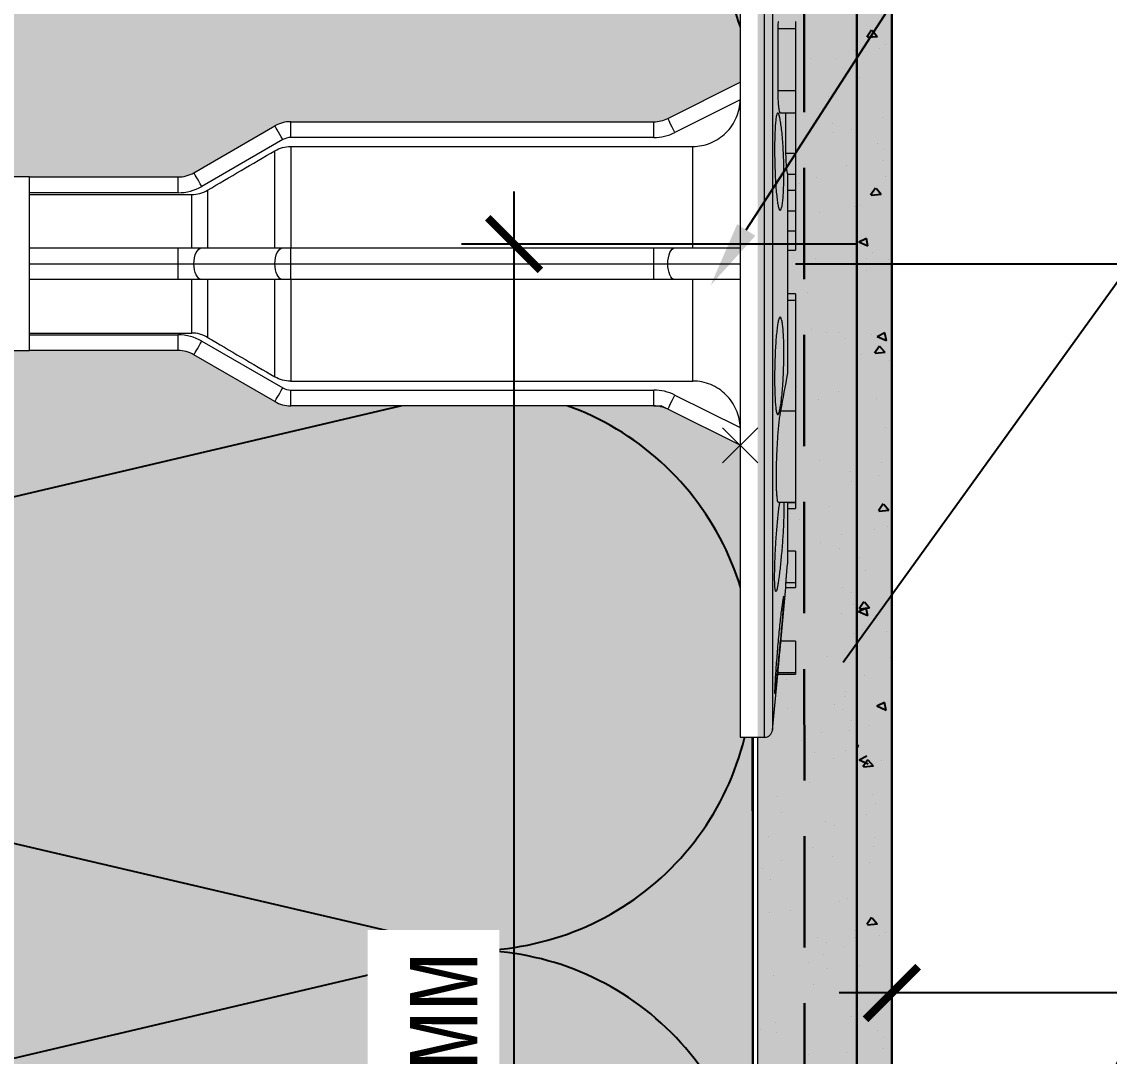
# Model space of a CAD drawing. Header units: millimetres. Extents: x -354900 to 8840672, y 0 to 292181.
# Drawn here: x 671.9 to 733.9, y 139882.7 to 139941.7 of the extents above; entities that cross this region are included whole.
import ezdxf
from ezdxf import colors
from ezdxf.entities.mleader import LeaderData, LeaderLine
from ezdxf.math import Vec2, Vec3

# ---------------------------------------------------------------- set-up
doc = ezdxf.new("R2010")
doc.units = ezdxf.units.MM
doc.header["$MEASUREMENT"] = 0
doc.set_wipeout_variables(frame=1)
doc.header["$PDMODE"] = 3
doc.header["$PDSIZE"] = -0.0001
doc.linetypes.add('DASHED2', pattern=[9.525, 6.35, -3.175])
doc.layers.get('0').update_dxf_attribs({"color": 250, "lineweight": 9})
for name, color, linetype, lineweight in [('SG_Аннотации', 7, 'Continuous', 5), ('SG_Армирующие_сетки', 7, 'Continuous', 30), ('SG_Размеры', 7, 'Continuous', 5), ('SG_Утеплитель', 7, 'Continuous', 30), ('SG_Штукатурка', 7, 'Continuous', 30), ('SG_Штукатурка декоративная', 7, 'Continuous', 30), ('АР_Размеры', 175, 'Continuous', 9)]:
    doc.layers.add(name, color=color, linetype=linetype, lineweight=lineweight)
doc.layers.add('тарельчат', color=212, linetype='Continuous')
doc.styles.add('SG_Arial_2.5_Размеры-выноски', font='arial.ttf', dxfattribs={"width": 0.7})
doc.styles.get("Standard").update_dxf_attribs({"font": 'isocpeur.ttf'})
doc.linetypes.add('ZIGZAG', pattern='A,0.00254,-5.08,[131,ltypeshp.shx,S=5.08,R=0,X=-5.08,Y=0],-10.16,[131,ltypeshp.shx,S=5.08,R=180,X=5.08,Y=0],-5.08', length=20.32254)
doc.dimstyles.new('SG_Arial_2.5', dxfattribs={"dimtxt": 5, "dimasz": 3, "dimexe": 3, "dimexo": 0, "dimgap": 2, "dimtad": 1, "dimdec": 0, "dimzin": 0, "dimdsep": 46, "dimtxsty": 'SG_Arial_2.5_Размеры-выноски', "dimblk": 'ARCHTICK', "dimcen": -3, "dimdle": 3, "dimadec": 0, "dimazin": 0, "dimtfac": 1, "dimtdec": 0, "dimtofl": 0, "dimtmove": 1, "dimatfit": 3, "dimldrblk": 'OBLIQUE', "dimfxl": 1, "dimtfill": 1, "dimtolj": 1, "dimtzin": 0, "dimarcsym": 0})

# ---------------------------------------------------------------- blocks, each defined once
blk = doc.blocks.new('*U765')
at = {"linetype": 'ByBlock'}
h = blk.add_hatch(color=41, dxfattribs=at)
h.dxf.hatch_style = 1
h.paths.add_polyline_path([(0, 0), (506.516, 0), (506.516, 100), (0, 100)])
at = {"color": 0, "linetype": 'ByBlock', "lineweight": -2}
blk.add_lwpolyline([(0, 0), (506.516, 0), (506.516, 100), (0, 100)], close=True, dxfattribs=at)
at = {"color": 0, "linetype": 'ByBlock', "lineweight": -3}
for points in [[(64, 0, -0.414993), (48, 15.957), (63.957, 84.043, 1), (32.043, 84.043), (48, 15.957, -0.414993), (32, 0)], [(96, 0, -0.414993), (80, 15.957), (95.957, 84.043, 1), (64.043, 84.043), (80, 15.957, -0.414993), (64, 0)], [(128, 0, -0.414993), (112, 15.957), (127.957, 84.043, 1), (96.043, 84.043), (112, 15.957, -0.414993), (96, 0)]]:
    blk.add_lwpolyline(points, format="xyb", dxfattribs=at)
blk = doc.blocks.new('_ArchTick')
at = {"color": 0, "linetype": 'ByBlock', "const_width": 0.15}
blk.add_lwpolyline([(-0.5, -0.5), (0.5, 0.5)], dxfattribs=at)
blk = doc.blocks.new('*D772')
at = {"layer": 'SG_Размеры', "color": 0, "lineweight": -2, "transparency": 16777216}
for p, q in [((883.903, 139829.305), (883.903, 139930.914)), ((712.837, 139927.914), (886.903, 139927.914)), ((726.732, 139832.305), (886.903, 139832.305))]:
    blk.add_line(p, q, dxfattribs=at)
at = {"layer": 'SG_Размеры', "color": 0, "lineweight": -2, "transparency": 16777216, "xscale": 3, "yscale": 3, "zscale": 3}
for p, rotation in [((883.903, 139927.914), 90), ((883.903, 139832.305), 270)]:
    blk.add_blockref('_ArchTick', p, dxfattribs=dict(at, rotation=rotation))
at = {"layer": 'SG_Размеры', "color": 0, "transparency": 16777216, "insert": (879.35, 139880.11), "char_height": 5, "attachment_point": 5, "rotation": 90, "style": 'SG_Arial_2.5_Размеры-выноски', "bg_fill": 3, "box_fill_scale": 1.25, "bg_fill_color": 256, "bg_fill_true_color": 13158600, "bg_fill_transparency": 0}
blk.add_mtext('\\A1;100 мм', dxfattribs=at)
blk = doc.blocks.new('_Oblique')
at = {"color": 0, "linetype": 'ByBlock', "lineweight": -2}
blk.add_line((-0.5, -0.5), (0.5, 0.5), dxfattribs=at)
blk = doc.blocks.new('*D776')
at = {"layer": 'SG_Размеры', "color": 0, "lineweight": -2, "transparency": 16777216}
for p, q in [((721.487, 139883.804), (721.487, 139889.334)), ((831.951, 139819.83), (831.951, 139889.334)), ((834.951, 139886.334), (718.487, 139886.334))]:
    blk.add_line(p, q, dxfattribs=at)
at = {"layer": 'SG_Размеры', "color": 0, "lineweight": -2, "transparency": 16777216, "xscale": 3, "yscale": 3, "zscale": 3, "rotation": 180}
blk.add_blockref('_ArchTick', (721.487, 139886.334), dxfattribs=at)
at = {"layer": 'SG_Размеры', "color": 0, "lineweight": -2, "transparency": 16777216, "xscale": 3, "yscale": 3, "zscale": 3}
blk.add_blockref('_ArchTick', (831.951, 139886.334), dxfattribs=at)
at = {"layer": 'SG_Размеры', "color": 0, "transparency": 16777216, "insert": (776.719, 139890.887), "char_height": 5, "attachment_point": 5, "style": 'SG_Arial_2.5_Размеры-выноски', "bg_fill": 3, "box_fill_scale": 1.25, "bg_fill_color": 256, "bg_fill_true_color": 13158600, "bg_fill_transparency": 0}
blk.add_mtext('\\A1;110', dxfattribs=at)
blk = doc.blocks.new('*U709')
blk.add_wipeout([(1.05, 9), (1.05, 3.45), (2.423, 2.763), (2.554, 2.716), (2.692, 2.7), (9.589, 2.7), (9.745, 2.68), (9.889, 2.62), (11.429, 1.73), (11.574, 1.67), (11.729, 1.65), (14.85, 1.65), (14.85, 1.35), (15.15, 1.35), (15.15, 1.65), (15.45, 1.65), (15.45, 1.35), (15.75, 1.35), (15.75, 1.65), (16.05, 1.65), (16.05, 1.35), (32.577, 1.35), (32.593, 1.351), (33.258, 1.469), (33.274, 1.47), (53.947, 1.47), (53.983, 1.463), (55.111, 0.983), (55.151, 0.95), (55.166, 0.9), (55.166, 0.18), (54.866, 0.18), (54.866, -0.18), (55.166, -0.18), (55.166, -0.9), (55.151, -0.95), (55.111, -0.983), (53.983, -1.463), (53.947, -1.47), (33.274, -1.47), (33.258, -1.469), (32.593, -1.351), (32.577, -1.35), (16.05, -1.35), (16.05, -1.65), (15.75, -1.65), (15.75, -1.35), (15.45, -1.35), (15.45, -1.65), (15.15, -1.65), (15.15, -1.35), (14.85, -1.35), (14.85, -1.65), (11.729, -1.65), (11.574, -1.67), (11.429, -1.73), (9.889, -2.62), (9.745, -2.68), (9.589, -2.7), (2.692, -2.7), (2.554, -2.716), (2.423, -2.763), (1.05, -3.45), (1.05, -9), (0.586, -9), (0.485, -8.961), (0.437, -8.864), (0.367, -8.13), (0, -8.13), (0, 7.8), (0.336, 7.8), (0.437, 8.864), (0.485, 8.961), (0.586, 9)]).dxf.layer = 'тарельчат'
at = {"layer": 'тарельчат', "linetype": 'Continuous', "lineweight": 9}
for p, q in [((1.05, 9), (0.586, 9)), ((0.586, 9), (0.586, -9)), ((1.05, 0), (1.05, 9)), ((0.437, 8.864), (0.336, 7.8)), ((0.437, 0), (0.437, 8.864)), ((0.336, 7.8), (0, 7.8)), ((0, 7.77), (0, 7.8)), ((0, 7.171), (0, 7.77)), ((0.336, 7.77), (0, 7.77)), ((0.336, 7.77), (0.336, 7.8)), ((0, 7.171), (0.279, 7.171)), ((0, 7.171), (0.276, 7.171)), ((0, 7.171), (0, 7.171)), ((0.279, 7.2), (0.179, 6.15)), ((0.179, 6.15), (0, 6.15)), ((0, 6.057), (0, 6.15)), ((0.179, 6.057), (0, 6.057)), ((0, 5.461), (0, 6.057)), ((0.179, 6.15), (0.179, 6.057)), ((0.15, 4.53), (0.15, 5.701)), ((0, 5.461), (0.15, 5.461)), ((0.15, 4.65), (0, 4.65)), ((0, 4.54), (0, 4.65)), ((0.15, 4.54), (0, 4.54)), ((0, 4.53), (0, 4.54)), ((0.327, 4.53), (0, 4.53)), ((0, 2.795), (0, 4.53)), ((1.05, 3.45), (2.423, 2.763)), ((2.289, 2.495), (1.05, 3.114)), ((0.284, 2.795), (0, 2.795)), ((0, 0.695), (0, 2.795)), ((2.426, 2.762), (2.55, 2.7)), ((2.689, 2.7), (2.55, 2.7)), ((2.692, 2.7), (2.692, 2.4)), ((2.692, 2.7), (9.589, 2.7)), ((9.589, 2.7), (9.589, 2.4)), ((9.889, 2.62), (11.429, 1.73)), ((9.589, 2.4), (2.692, 2.4)), ((11.279, 1.471), (9.739, 2.36)), ((0.15, -1.716), (0.15, 2.082)), ((1.95, 2.23), (1.95, 0.3)), ((9.589, 2.23), (1.95, 2.23)), ((9.589, 0.3), (9.589, 2.23)), ((9.889, 2.149), (9.889, 0.3)), ((11.729, 1.65), (11.729, 1.35)), ((11.729, 1.65), (14.55, 1.65)), ((14.85, 1.65), (14.55, 1.65)), ((14.55, 1.65), (14.55, 0)), ((11.17, 0.3), (11.17, 1.399)), ((11.47, 1.316), (11.47, 0.3)), ((14.55, 1.316), (11.47, 1.316)), ((14.55, 1.35), (11.729, 1.35)), ((0, 0.695), (0.15, 0.695)), ((0, 0.57), (0, 0.695)), ((0, 0.57), (0.15, 0.57)), ((1.05, 0.3), (2.289, 0.3)), ((2.289, 0.3), (2.692, 0.3)), ((2.692, 0.3), (2.692, 0)), ((2.692, 0.3), (9.589, 0.3)), ((9.589, 0.3), (9.589, 0)), ((9.589, 0.3), (9.739, 0.3)), ((9.739, 0.3), (11.279, 0.3)), ((11.279, 0.3), (11.729, 0.3)), ((11.729, 0.3), (11.729, 0)), ((11.729, 0.3), (14.55, 0.3)), ((0.437, -8.864), (0.437, 0)), ((1.05, -9), (1.05, 0)), ((2.423, 0), (1.05, 0)), ((2.692, 0), (2.423, 0)), ((2.692, 0), (2.692, -0.3)), ((9.589, 0), (2.692, 0)), ((9.889, 0), (9.589, 0)), ((9.589, 0), (9.589, -0.3)), ((11.429, 0), (9.889, 0)), ((11.729, 0), (11.429, 0)), ((11.729, 0), (11.729, -0.3)), ((14.55, 0), (11.729, 0)), ((14.55, 0), (14.55, -1.65)), ((0.15, -0.261), (0, -0.261)), ((0, -0.624), (0, -0.261)), ((2.289, -0.3), (1.05, -0.3)), ((1.95, -0.3), (1.95, -2.23)), ((2.692, -0.3), (2.289, -0.3)), ((9.589, -0.3), (2.692, -0.3)), ((9.739, -0.3), (9.589, -0.3)), ((9.589, -2.23), (9.589, -0.3)), ((11.279, -0.3), (9.739, -0.3)), ((9.889, -0.3), (9.889, -2.149)), ((11.17, -1.399), (11.17, -0.3)), ((11.729, -0.3), (11.279, -0.3)), ((11.47, -0.3), (11.47, -1.316)), ((14.55, -0.3), (11.729, -0.3)), ((0.15, -0.624), (0, -0.624)), ((0, -1.008), (0, -0.624)), ((0.15, -1.008), (0, -1.008)), ((0, -1.398), (0, -1.008)), ((0.15, -1.398), (0, -1.398)), ((0, -1.701), (0, -1.398)), ((14.55, -1.316), (11.47, -1.316)), ((11.729, -1.35), (11.729, -1.65)), ((11.729, -1.35), (14.55, -1.35)), ((9.739, -2.36), (11.279, -1.471)), ((14.55, -1.65), (11.729, -1.65)), ((14.55, -1.65), (14.85, -1.65)), ((0.15, -1.701), (0, -1.701)), ((0, -2.103), (0, -1.701)), ((11.429, -1.73), (9.889, -2.62)), ((0.179, -2.103), (0, -2.103)), ((0, -2.87), (0, -2.103)), ((0.179, -2.103), (0.179, -2.869)), ((9.589, -2.23), (1.95, -2.23)), ((2.692, -2.4), (2.692, -2.7)), ((2.692, -2.4), (9.589, -2.4)), ((9.589, -2.4), (9.589, -2.7)), ((1.05, -3.114), (2.289, -2.495)), ((0.296, -2.869), (0, -2.869)), ((0, -3.296), (0, -2.869)), ((2.423, -2.763), (1.05, -3.45)), ((9.589, -2.7), (2.692, -2.7)), ((0.336, -3.296), (0, -3.296)), ((0, -4.474), (0, -3.296)), ((0.336, -4.474), (0.336, -3.296)), ((0.336, -4.474), (0, -4.474)), ((0, -4.602), (0, -4.474))]:
    blk.add_line(p, q, dxfattribs=at)
at = {"layer": 'тарельчат', "linetype": 'Continuous', "lineweight": 9, "flags": 128}
for points in [[(2.423, 2.763), (2.421, 2.758), (2.413, 2.743), (2.401, 2.718), (2.384, 2.685), (2.364, 2.644), (2.34, 2.598), (2.315, 2.547), (2.289, 2.495)], [(9.889, 2.62), (9.886, 2.615), (9.878, 2.6), (9.864, 2.576), (9.845, 2.544), (9.823, 2.504), (9.797, 2.459), (9.768, 2.41), (9.739, 2.36)], [(11.429, 1.73), (11.427, 1.725), (11.418, 1.711), (11.404, 1.687), (11.385, 1.654), (11.363, 1.615), (11.337, 1.57), (11.309, 1.521), (11.279, 1.471)], [(2.289, 0.3), (2.315, 0.294), (2.34, 0.277), (2.364, 0.249), (2.384, 0.212), (2.401, 0.167), (2.413, 0.115), (2.421, 0.059), (2.423, 0)], [(9.739, 0.3), (9.768, 0.294), (9.797, 0.277), (9.823, 0.249), (9.845, 0.212), (9.864, 0.167), (9.878, 0.115), (9.886, 0.059), (9.889, 0)], [(11.279, 0.3), (11.309, 0.294), (11.337, 0.277), (11.363, 0.249), (11.385, 0.212), (11.404, 0.167), (11.418, 0.115), (11.427, 0.059), (11.429, 0)], [(2.423, 0), (2.421, -0.059), (2.413, -0.115), (2.401, -0.167), (2.384, -0.212), (2.364, -0.249), (2.34, -0.277), (2.315, -0.294), (2.289, -0.3)], [(9.889, 0), (9.886, -0.059), (9.878, -0.115), (9.864, -0.167), (9.845, -0.212), (9.823, -0.249), (9.797, -0.277), (9.768, -0.294), (9.739, -0.3)], [(11.429, 0), (11.427, -0.059), (11.418, -0.115), (11.404, -0.167), (11.385, -0.212), (11.363, -0.249), (11.337, -0.277), (11.309, -0.294), (11.279, -0.3)], [(11.279, -1.471), (11.309, -1.521), (11.337, -1.57), (11.363, -1.615), (11.385, -1.654), (11.404, -1.687), (11.418, -1.711), (11.427, -1.725), (11.429, -1.73)], [(9.739, -2.36), (9.768, -2.41), (9.797, -2.459), (9.823, -2.504), (9.845, -2.544), (9.864, -2.576), (9.878, -2.6), (9.886, -2.615), (9.889, -2.62)], [(2.289, -2.495), (2.315, -2.547), (2.34, -2.598), (2.364, -2.644), (2.384, -2.685), (2.401, -2.718), (2.413, -2.743), (2.421, -2.758), (2.423, -2.763)]]:
    blk.add_lwpolyline(points, dxfattribs=at)
at = {"layer": 'тарельчат', "linetype": 'Continuous', "lineweight": 9}
for centre, radius, start, end in [((0.586, 8.85), 0.15, 90, 174.5597), ((2.692, 3.3), 0.6, 243.4349, 270), ((9.589, 2.1), 0.6, 60, 90), ((2.692, 3.3), 0.9, 243.4349, 270), ((9.589, 2.1), 0.3, 60, 90), ((11.729, 2.25), 0.6, 240, 270), ((11.729, 2.25), 0.9, 240, 270), ((11.729, -2.25), 0.9, 90, 120), ((11.729, -2.25), 0.6, 90, 120), ((2.692, -3.3), 0.9, 90, 116.5651), ((9.589, -2.1), 0.3, 270, 300), ((9.589, -2.1), 0.6, 270, 300), ((2.692, -3.3), 0.6, 90, 116.5651)]:
    blk.add_arc(centre, radius, start, end, dxfattribs=at)
for points, knots in [([(0.219, 6.347), (0.219, 6.363), (0.219, 6.384), (0.222, 6.438), (0.224, 6.47), (0.229, 6.544), (0.232, 6.586), (0.239, 6.677), (0.243, 6.727), (0.252, 6.832), (0.257, 6.887), (0.267, 7.002), (0.272, 7.061), (0.284, 7.181), (0.289, 7.241), (0.301, 7.363), (0.307, 7.422), (0.318, 7.539), (0.324, 7.596), (0.335, 7.705), (0.34, 7.756), (0.35, 7.852), (0.355, 7.897), (0.364, 7.977), (0.368, 8.012), (0.375, 8.073), (0.379, 8.098), (0.385, 8.137), (0.387, 8.151), (0.391, 8.167), (0.392, 8.169), (0.395, 8.162), (0.395, 8.152), (0.395, 8.12), (0.395, 8.099), (0.393, 8.045), (0.391, 8.013), (0.387, 7.939), (0.385, 7.897), (0.379, 7.806), (0.375, 7.757), (0.368, 7.652), (0.364, 7.596), (0.355, 7.481), (0.35, 7.422), (0.34, 7.302), (0.335, 7.241), (0.324, 7.121), (0.318, 7.061), (0.307, 6.943), (0.301, 6.887), (0.289, 6.779), (0.284, 6.727), (0.273, 6.631), (0.267, 6.587), (0.257, 6.507), (0.252, 6.471), (0.243, 6.41), (0.239, 6.385), (0.232, 6.346), (0.229, 6.332), (0.221, 6.308), (0.219, 6.315), (0.219, 6.347)], [0, 0, 0, 0, 0.03125, 0.03125, 0.0625, 0.0625, 0.09375, 0.09375, 0.125, 0.125, 0.15625, 0.15625, 0.1875, 0.1875, 0.21875, 0.21875, 0.25, 0.25, 0.28125, 0.28125, 0.3125, 0.3125, 0.34375, 0.34375, 0.375, 0.375, 0.40625, 0.40625, 0.4375, 0.4375, 0.46875, 0.46875, 0.5, 0.5, 0.53125, 0.53125, 0.5625, 0.5625, 0.59375, 0.59375, 0.625, 0.625, 0.65625, 0.65625, 0.6875, 0.6875, 0.71875, 0.71875, 0.75, 0.75, 0.78125, 0.78125, 0.8125, 0.8125, 0.84375, 0.84375, 0.875, 0.875, 0.90625, 0.90625, 0.9375, 0.9375, 1, 1, 1, 1]), ([(0.279, 7.175), (0.279, 7.175), (0.28, 7.176), (0.285, 7.217), (0.292, 7.286), (0.301, 7.377), (0.311, 7.479), (0.32, 7.58), (0.328, 7.669), (0.334, 7.735), (0.336, 7.764), (0.336, 7.769), (0.336, 7.77)], [0, 0, 0, 0, 0.081317, 0.191085, 0.301099, 0.41162, 0.522588, 0.633747, 0.744772, 0.85541, 0.965584, 1, 1, 1, 1]), ([(0.219, 4.646), (0.219, 4.685), (0.22, 4.762), (0.224, 4.897), (0.231, 5.042), (0.24, 5.195), (0.251, 5.351), (0.264, 5.506), (0.278, 5.655), (0.292, 5.795), (0.307, 5.92), (0.322, 6.028), (0.336, 6.116), (0.35, 6.18), (0.362, 6.219), (0.372, 6.232), (0.381, 6.217), (0.388, 6.177), (0.392, 6.112), (0.395, 6.025), (0.395, 5.916), (0.393, 5.791), (0.389, 5.652), (0.383, 5.503), (0.375, 5.348), (0.365, 5.192), (0.353, 5.039), (0.34, 4.893), (0.326, 4.758), (0.312, 4.64), (0.301, 4.564), (0.295, 4.534), (0.295, 4.53)], [0, 0, 0, 0, 0.03409, 0.06818, 0.102264, 0.13635, 0.17054, 0.20473, 0.23911, 0.27349, 0.308014, 0.342538, 0.377102, 0.411664, 0.446164, 0.480663, 0.515037, 0.54941, 0.583649, 0.617889, 0.652033, 0.686177, 0.720294, 0.754412, 0.788578, 0.822745, 0.857021, 0.891298, 0.925711, 0.960124, 0.99465, 1, 1, 1, 1]), ([(0.179, 6.057), (0.179, 6.05), (0.178, 6.035), (0.175, 5.991), (0.173, 5.963), (0.168, 5.897), (0.164, 5.859), (0.158, 5.782), (0.154, 5.741), (0.15, 5.701)], [0, 0, 0, 0, 0.25, 0.25, 0.5, 0.5, 0.75, 0.75, 1, 1, 1, 1]), ([(0.221, 4.53), (0.22, 4.547), (0.219, 4.582), (0.219, 4.624), (0.219, 4.646)], [0, 0, 0, 0, 0.47469, 1, 1, 1, 1]), ([(0.284, 2.795), (0.289, 2.823), (0.299, 2.88), (0.313, 2.992), (0.326, 3.12), (0.338, 3.262), (0.347, 3.413), (0.356, 3.57), (0.362, 3.728), (0.366, 3.881), (0.367, 4.027), (0.367, 4.16), (0.364, 4.277), (0.359, 4.375), (0.353, 4.452), (0.344, 4.503), (0.335, 4.529), (0.329, 4.527), (0.327, 4.527)], [0, 0, 0, 0, 0.064758, 0.129515, 0.194304, 0.259093, 0.323733, 0.388373, 0.452769, 0.517164, 0.58136, 0.645556, 0.70966, 0.773765, 0.837912, 0.90206, 0.966372, 1, 1, 1, 1]), ([(1.05, 3.114), (1.052, 3.056), (1.059, 2.998), (1.083, 2.885), (1.101, 2.829), (1.147, 2.722), (1.175, 2.671), (1.241, 2.575), (1.279, 2.53), (1.361, 2.449), (1.406, 2.412), (1.504, 2.347), (1.555, 2.32), (1.716, 2.253), (1.833, 2.23), (1.95, 2.23)], [0, 0, 0, 0, 0.125, 0.125, 0.25, 0.25, 0.375, 0.375, 0.5, 0.5, 0.625, 0.625, 0.75, 0.75, 1, 1, 1, 1]), ([(0.219, 1.701), (0.219, 1.76), (0.219, 1.82), (0.222, 1.94), (0.224, 2.002), (0.229, 2.122), (0.232, 2.181), (0.239, 2.296), (0.243, 2.352), (0.252, 2.456), (0.257, 2.505), (0.267, 2.597), (0.272, 2.638), (0.284, 2.712), (0.289, 2.744), (0.301, 2.798), (0.307, 2.819), (0.318, 2.85), (0.324, 2.86), (0.335, 2.868), (0.34, 2.866), (0.35, 2.851), (0.355, 2.837), (0.364, 2.798), (0.368, 2.773), (0.375, 2.712), (0.379, 2.677), (0.385, 2.598), (0.387, 2.553), (0.391, 2.457), (0.392, 2.405), (0.395, 2.297), (0.395, 2.239), (0.395, 2.122), (0.395, 2.062), (0.393, 1.94), (0.391, 1.879), (0.387, 1.759), (0.385, 1.7), (0.379, 1.584), (0.375, 1.53), (0.368, 1.425), (0.364, 1.375), (0.355, 1.284), (0.35, 1.243), (0.34, 1.169), (0.335, 1.137), (0.324, 1.083), (0.318, 1.062), (0.307, 1.03), (0.301, 1.021), (0.289, 1.013), (0.284, 1.015), (0.273, 1.03), (0.267, 1.044), (0.257, 1.082), (0.252, 1.108), (0.243, 1.168), (0.239, 1.203), (0.232, 1.283), (0.229, 1.328), (0.221, 1.471), (0.219, 1.582), (0.219, 1.701)], [0, 0, 0, 0, 0.03125, 0.03125, 0.0625, 0.0625, 0.09375, 0.09375, 0.125, 0.125, 0.15625, 0.15625, 0.1875, 0.1875, 0.21875, 0.21875, 0.25, 0.25, 0.28125, 0.28125, 0.3125, 0.3125, 0.34375, 0.34375, 0.375, 0.375, 0.40625, 0.40625, 0.4375, 0.4375, 0.46875, 0.46875, 0.5, 0.5, 0.53125, 0.53125, 0.5625, 0.5625, 0.59375, 0.59375, 0.625, 0.625, 0.65625, 0.65625, 0.6875, 0.6875, 0.71875, 0.71875, 0.75, 0.75, 0.78125, 0.78125, 0.8125, 0.8125, 0.84375, 0.84375, 0.875, 0.875, 0.90625, 0.90625, 0.9375, 0.9375, 1, 1, 1, 1]), ([(9.589, 2.23), (9.642, 2.23), (9.694, 2.223), (9.795, 2.196), (9.844, 2.175), (9.889, 2.149)], [0, 0, 0, 0, 0.5, 0.5, 1, 1, 1, 1]), ([(11.17, 1.399), (11.215, 1.372), (11.263, 1.351), (11.364, 1.323), (11.417, 1.316), (11.47, 1.316)], [0, 0, 0, 0, 0.5, 0.5, 1, 1, 1, 1]), ([(0.219, -1.701), (0.219, -1.641), (0.219, -1.585), (0.222, -1.476), (0.224, -1.424), (0.229, -1.328), (0.232, -1.284), (0.239, -1.204), (0.243, -1.168), (0.252, -1.108), (0.257, -1.083), (0.267, -1.044), (0.272, -1.03), (0.284, -1.015), (0.289, -1.013), (0.301, -1.021), (0.307, -1.03), (0.318, -1.061), (0.324, -1.083), (0.335, -1.136), (0.34, -1.168), (0.35, -1.242), (0.355, -1.284), (0.364, -1.374), (0.368, -1.423), (0.375, -1.529), (0.379, -1.584), (0.385, -1.698), (0.387, -1.758), (0.391, -1.879), (0.392, -1.939), (0.395, -2.06), (0.395, -2.121), (0.395, -2.238), (0.395, -2.295), (0.393, -2.404), (0.391, -2.456), (0.387, -2.552), (0.385, -2.597), (0.379, -2.677), (0.375, -2.712), (0.368, -2.772), (0.364, -2.798), (0.355, -2.837), (0.35, -2.85), (0.34, -2.866), (0.335, -2.868), (0.324, -2.86), (0.318, -2.85), (0.307, -2.819), (0.301, -2.798), (0.289, -2.744), (0.284, -2.712), (0.273, -2.639), (0.267, -2.597), (0.257, -2.507), (0.252, -2.457), (0.243, -2.352), (0.239, -2.297), (0.232, -2.182), (0.229, -2.123), (0.221, -1.943), (0.219, -1.819), (0.219, -1.701)], [0, 0, 0, 0, 0.03125, 0.03125, 0.0625, 0.0625, 0.09375, 0.09375, 0.125, 0.125, 0.15625, 0.15625, 0.1875, 0.1875, 0.21875, 0.21875, 0.25, 0.25, 0.28125, 0.28125, 0.3125, 0.3125, 0.34375, 0.34375, 0.375, 0.375, 0.40625, 0.40625, 0.4375, 0.4375, 0.46875, 0.46875, 0.5, 0.5, 0.53125, 0.53125, 0.5625, 0.5625, 0.59375, 0.59375, 0.625, 0.625, 0.65625, 0.65625, 0.6875, 0.6875, 0.71875, 0.71875, 0.75, 0.75, 0.78125, 0.78125, 0.8125, 0.8125, 0.84375, 0.84375, 0.875, 0.875, 0.90625, 0.90625, 0.9375, 0.9375, 1, 1, 1, 1]), ([(11.47, -1.316), (11.417, -1.316), (11.365, -1.323), (11.264, -1.351), (11.215, -1.372), (11.17, -1.399)], [0, 0, 0, 0, 0.5, 0.5, 1, 1, 1, 1]), ([(0.15, -1.716), (0.154, -1.729), (0.158, -1.749), (0.164, -1.802), (0.168, -1.834), (0.173, -1.906), (0.175, -1.946), (0.178, -2.025), (0.179, -2.065), (0.179, -2.103)], [0, 0, 0, 0, 0.25, 0.25, 0.5, 0.5, 0.75, 0.75, 1, 1, 1, 1]), ([(1.95, -2.23), (1.891, -2.23), (1.834, -2.236), (1.72, -2.258), (1.663, -2.275), (1.556, -2.32), (1.505, -2.347), (1.408, -2.411), (1.362, -2.448), (1.279, -2.53), (1.242, -2.574), (1.176, -2.67), (1.148, -2.722), (1.079, -2.881), (1.053, -2.997), (1.05, -3.114)], [0, 0, 0, 0, 0.125, 0.125, 0.25, 0.25, 0.375, 0.375, 0.5, 0.5, 0.625, 0.625, 0.75, 0.75, 1, 1, 1, 1]), ([(9.889, -2.149), (9.844, -2.175), (9.796, -2.195), (9.695, -2.223), (9.642, -2.23), (9.589, -2.23)], [0, 0, 0, 0, 0.5, 0.5, 1, 1, 1, 1]), ([(0.336, -3.296), (0.335, -3.264), (0.335, -3.201), (0.33, -3.098), (0.323, -3.004), (0.314, -2.929), (0.305, -2.878), (0.299, -2.873), (0.296, -2.87)], [0, 0, 0, 0, 0.166998, 0.334094, 0.501496, 0.669565, 0.838299, 1, 1, 1, 1]), ([(0.324, -4.597), (0.325, -4.598), (0.329, -4.6), (0.333, -4.566), (0.336, -4.517), (0.336, -4.482), (0.336, -4.474)], [0, 0, 0, 0, 0.187136, 0.539482, 0.890352, 1, 1, 1, 1])]:
    blk.add_open_spline(points, degree=3, knots=knots, dxfattribs=at)
for points in [[(0.15, 2.082), (0.195, 2.32), (0.239, 2.557), (0.284, 2.795)], [(11.17, 1.399), (10.744, 1.65), (10.317, 1.9), (9.889, 2.149)], [(11.17, -1.399), (10.744, -1.65), (10.317, -1.9), (9.889, -2.149)]]:
    blk.add_open_spline(points, degree=3, dxfattribs=at)
blk.add_point((1.05, 3.45), dxfattribs=at)
blk = doc.blocks.new('*D778')
at = {"layer": 'SG_Размеры', "color": 0, "lineweight": -2, "transparency": 16777216}
for p, q in [((699.948, 139826.785), (699.948, 139932.038)), ((719.487, 139929.038), (696.948, 139929.038)), ((724.738, 139829.785), (696.948, 139829.785))]:
    blk.add_line(p, q, dxfattribs=at)
at = {"layer": 'SG_Размеры', "color": 0, "lineweight": -2, "transparency": 16777216, "xscale": 3, "yscale": 3, "zscale": 3}
for p, rotation in [((699.948, 139929.038), 90), ((699.948, 139829.785), 270)]:
    blk.add_blockref('_ArchTick', p, dxfattribs=dict(at, rotation=rotation))
at = {"layer": 'SG_Размеры', "color": 0, "transparency": 16777216, "insert": (695.395, 139879.411), "char_height": 5, "attachment_point": 5, "rotation": 90, "style": 'SG_Arial_2.5_Размеры-выноски', "bg_fill": 3, "box_fill_scale": 1.25, "bg_fill_color": 256, "bg_fill_true_color": 13158600, "bg_fill_transparency": 0}
blk.add_mtext('\\A1;{\\fGOST Common|b0|i0|c204|p34;≥}100 мм', dxfattribs=at)

msp = doc.modelspace()

# ---------------------------------------------------------------- linework, layer by layer
at = {"layer": 'SG_Армирующие_сетки', "linetype": 'DASHED2'}
msp.add_lwpolyline([(716.487, 139981.007), (716.54, 139494.277)], dxfattribs=at)
at = {"layer": 'SG_Штукатурка'}
for p, q in [((713.487, 139981.007), (713.58, 139847.266)), ((719.487, 139494.291), (719.487, 139981.007))]:
    msp.add_line(p, q, dxfattribs=at)
at = {"layer": 'SG_Штукатурка', "linetype": 'Continuous', "lineweight": -3}
for p, q in [((714.838, 139940.98), (714.838, 139940.98)), ((715.928, 139940.636), (715.928, 139940.636)), ((719.42, 139940.09), (719.42, 139940.09)), ((716.859, 139939.591), (716.859, 139939.591)), ((718.312, 139939.63), (718.312, 139939.63)), ((714.959, 139938.974), (714.959, 139938.974)), ((715.418, 139938.432), (715.418, 139938.432)), ((715.466, 139938.711), (715.466, 139938.711)), ((713.686, 139937.714), (713.686, 139937.714)), ((717.859, 139937.465), (717.859, 139937.465)), ((714.597, 139936.643), (714.597, 139936.643)), ((718.103, 139935.928), (718.103, 139935.928)), ((718.138, 139935.373), (718.138, 139935.373)), ((719.194, 139935.584), (719.194, 139935.584)), ((718.914, 139933.528), (718.914, 139933.528)), ((717.182, 139932.81), (717.182, 139932.81)), ((714.478, 139932.323), (714.478, 139932.323)), ((714.985, 139932.059), (714.985, 139932.059)), ((715.876, 139932.426), (715.876, 139932.426)), ((716.073, 139932.351), (716.073, 139932.351)), ((716.245, 139932.492), (716.245, 139932.492)), ((717.377, 139930.813), (717.377, 139930.813)), ((719.417, 139931.155), (719.417, 139931.155)), ((714.495, 139929.021), (714.495, 139929.021)), ((715.585, 139928.677), (715.585, 139928.677)), ((717.156, 139928.208), (717.156, 139928.208)), ((716.676, 139926.248), (716.676, 139926.248)), ((713.996, 139925.671), (713.996, 139925.671)), ((714.503, 139925.407), (714.503, 139925.407)), ((714.79, 139925.124), (714.79, 139925.124)), ((714.944, 139925.531), (714.944, 139925.531)), ((713.835, 139925.071), (713.835, 139925.071)), ((716.896, 139924.161), (716.896, 139924.161)), ((717.76, 139923.969), (717.76, 139923.969)), ((718.435, 139923.99), (718.435, 139923.99)), ((718.85, 139923.625), (718.85, 139923.625)), ((716.069, 139920.907), (716.069, 139920.907)), ((715.902, 139920.533), (715.902, 139920.533)), ((717.331, 139920.167), (717.331, 139920.167)), ((718.44, 139920.627), (718.44, 139920.627)), ((714.438, 139918.969), (714.438, 139918.969)), ((714.021, 139918.755), (714.021, 139918.755)), ((713.953, 139918.15), (713.953, 139918.15)), ((714.152, 139917.062), (714.152, 139917.062)), ((716.414, 139917.51), (716.414, 139917.51)), ((715.242, 139916.718), (715.242, 139916.718)), ((717.348, 139916.689), (717.348, 139916.689)), ((719.152, 139916.085), (719.152, 139916.085)), ((719.167, 139915.481), (719.167, 139915.481)), ((715.233, 139913.932), (715.233, 139913.932)), ((717.934, 139914.065), (717.934, 139914.065)), ((716.202, 139913.347), (716.202, 139913.347)), ((715.093, 139912.888), (715.093, 139912.888)), ((713.54, 139912.104), (713.54, 139912.104)), ((718.627, 139912.471), (718.627, 139912.471)), ((717.417, 139912.01), (717.417, 139912.01)), ((718.507, 139911.666), (718.507, 139911.666)), ((715.933, 139910.858), (715.933, 139910.858)), ((716.512, 139909.714), (716.512, 139909.714)), ((718.67, 139909.433), (718.67, 139909.433)), ((719.177, 139909.169), (719.177, 139909.169)), ((715.558, 139908.573), (715.558, 139908.573)), ((718.589, 139907.984), (718.589, 139907.984)), ((714.25, 139906.767), (714.25, 139906.767)), ((715.695, 139906.785), (715.695, 139906.785)), ((713.963, 139906.068), (713.963, 139906.068)), ((717.791, 139905.496), (717.791, 139905.496)), ((713.809, 139905.103), (713.809, 139905.103)), ((714.899, 139904.759), (714.899, 139904.759)), ((715.451, 139904.206), (715.451, 139904.206)), ((718.824, 139903.521), (718.824, 139903.521)), ((718.189, 139902.781), (718.189, 139902.781)), ((715.529, 139902.549), (715.529, 139902.549)), ((718.696, 139902.517), (718.696, 139902.517)), ((719.192, 139901.881), (719.192, 139901.881)), ((717.46, 139901.164), (717.46, 139901.164)), ((719.07, 139901.278), (719.07, 139901.278)), ((716.351, 139900.704), (716.351, 139900.704)), ((717.074, 139900.051), (717.074, 139900.051)), ((718.164, 139899.707), (718.164, 139899.707)), ((716.809, 139898.331), (716.809, 139898.331)), ((714.97, 139897.555), (714.97, 139897.555)), ((715.215, 139896.614), (715.215, 139896.614)), ((717.707, 139896.129), (717.707, 139896.129)), ((718.214, 139895.866), (718.214, 139895.866)), ((714.443, 139895.248), (714.443, 139895.248)), ((716.953, 139894.602), (716.953, 139894.602)), ((718.088, 139894.113), (718.088, 139894.113)), ((715.221, 139893.884), (715.221, 139893.884)), ((714.113, 139893.425), (714.113, 139893.425)), ((714.556, 139892.8), (714.556, 139892.8)), ((715.722, 139891.03), (715.722, 139891.03)), ((718.48, 139891.562), (718.48, 139891.562)), ((714.488, 139890.903), (714.488, 139890.903)), ((719.367, 139889.895), (719.367, 139889.895)), ((717.226, 139889.478), (717.226, 139889.478)), ((717.733, 139889.214), (717.733, 139889.214)), ((717.609, 139888.521), (717.609, 139888.521)), ((718.718, 139888.98), (718.718, 139888.98)), ((713.606, 139888.273), (713.606, 139888.273)), ((716.731, 139888.091), (716.731, 139888.091)), ((714.715, 139887.322), (714.715, 139887.322)), ((717.821, 139887.748), (717.821, 139887.748)), ((717.001, 139886.812), (717.001, 139886.812)), ((714.006, 139884.251), (714.006, 139884.251)), ((714.872, 139884.655), (714.872, 139884.655)), ((714.886, 139884.055), (714.886, 139884.055)), ((716.744, 139882.826), (716.744, 139882.826))]:
    msp.add_line(p, q, dxfattribs=at)
at = {"layer": 'SG_Штукатурка декоративная', "linetype": 'ZIGZAG', "ltscale": 0.05}
msp.add_line((721.487, 139860.018), (721.487, 139980.977), dxfattribs=at)
at = {"layer": 'SG_Штукатурка декоративная', "linetype": 'Continuous', "lineweight": -3}
for p, q in [((720.33, 139941.232), (720.054, 139940.832)), ((720.656, 139940.859), (720.362, 139941.209)), ((720.657, 139940.859), (720.087, 139940.81)), ((720.756, 139940.199), (720.756, 139940.199)), ((721.129, 139940.412), (721.129, 139940.412)), ((719.663, 139938.528), (719.663, 139938.528)), ((720.928, 139936.255), (720.928, 139936.255)), ((720.692, 139934.769), (720.692, 139934.769)), ((721.007, 139934.404), (721.007, 139934.404)), ((721.036, 139933.78), (721.036, 139933.78)), ((721.104, 139932.909), (721.104, 139932.909)), ((720.551, 139932.228), (720.276, 139931.828)), ((720.878, 139931.855), (720.584, 139932.205)), ((720.878, 139931.855), (720.309, 139931.805)), ((719.714, 139931.218), (719.714, 139931.218)), ((720.035, 139929.359), (719.601, 139929.143)), ((720.123, 139928.909), (719.601, 139929.142)), ((720.123, 139928.909), (720.036, 139929.358)), ((720.057, 139928.206), (720.057, 139928.206)), ((720.355, 139928.571), (720.355, 139928.571)), ((721.28, 139928.184), (721.28, 139928.184)), ((720.023, 139927.555), (720.023, 139927.555)), ((720.316, 139923.904), (720.316, 139923.904)), ((721.082, 139923.973), (720.648, 139923.757)), ((721.17, 139923.523), (721.083, 139923.972)), ((721.452, 139924.241), (721.452, 139924.241)), ((720.772, 139923.223), (720.497, 139922.823)), ((721.17, 139923.523), (720.648, 139923.756)), ((719.782, 139922.727), (719.782, 139922.727)), ((721.099, 139922.851), (720.53, 139922.801)), ((721.099, 139922.851), (720.805, 139923.201)), ((721.343, 139922.403), (721.343, 139922.403)), ((720.624, 139920.241), (720.624, 139920.241)), ((721.125, 139918.604), (721.125, 139918.604)), ((720.917, 139916.59), (720.917, 139916.59)), ((720.708, 139915.841), (720.708, 139915.841)), ((720.994, 139914.219), (720.718, 139913.819)), ((721.32, 139913.846), (721.026, 139914.197)), ((721.321, 139913.846), (720.751, 139913.797)), ((720.474, 139912.77), (720.474, 139912.77)), ((721.226, 139912.927), (721.226, 139912.927)), ((719.651, 139911.175), (719.651, 139911.175)), ((719.992, 139910.447), (719.992, 139910.447)), ((720.052, 139899.832), (719.617, 139899.615)), ((720.139, 139899.382), (719.617, 139899.615)), ((719.504, 139885.274), (719.504, 139885.274))]:
    msp.add_line(p, q, dxfattribs=at)
at = {"layer": 'АР_Размеры', "ltscale": 100}
msp.add_lwpolyline([(721.487, 139980.977), (713.827, 139980.977), (713.827, 139494.265), (721.487, 139494.265)], close=True, dxfattribs=at)

# ---------------------------------------------------------------- block references
at = {"layer": 'SG_Утеплитель', "xscale": -1, "rotation": 90.03999999999995}
msp.add_blockref('*U765', (713.487, 140000.767), dxfattribs=at)

# ---------------------------------------------------------------- leaders
at = {"layer": 'SG_Аннотации'}
ml = msp.add_multileader_mtext('Standard', dxfattribs=at)
ml.set_content('{\\W0.7;  \\W0.7;Армированный слой с сеткой из стекловолокна}', color=256)
ml.set_leader_properties()
ml.build(insert=Vec2(0, 0))
ml.multileader.update_dxf_attribs({"has_dogleg": 0, "text_left_attachment_type": 6, "text_right_attachment_type": 6, "dogleg_length": 0, "arrow_head_size": 3.75})
ctx = ml.context
ctx.base_point, ctx.char_height, ctx.arrow_head_size, ctx.landing_gap_size, ctx.plane_origin = Vec3(744.982, 139941.678), 5, 3.75, 0.278, Vec3(723.336, 139726.453)
ctx.left_attachment, ctx.right_attachment = 6, 6
notes = []
notes.append((ctx, [(0, (1, 1, 0), (744.982, 139941.678), (1, 0), 0, [(0, [(716.519, 139902.155)], 0, [])])]))
ctx.mtext.insert, ctx.mtext.flow_direction = Vec3(745.26, 139948.178), 5
for ctx, leaders in notes:
    for number, flags, end, landing, length, lines in leaders:
        leader = LeaderData()
        leader.index, (leader.has_last_leader_line, leader.has_dogleg_vector, leader.attachment_direction) = number, flags
        leader.last_leader_point, leader.dogleg_vector, leader.dogleg_length = Vec3(end), Vec3(landing), length
        for number, points, colour, breaks in lines:
            line = LeaderLine()
            line.index, line.vertices, line.color, line.breaks = number, Vec3.list(points), colors.encode_raw_color(colour), breaks
            leader.lines.append(line)
        ctx.leaders.append(leader)

# ---------------------------------------------------------------- next in the draw order: dimensions: what is measured, and where the dimension line sits
at = {"layer": 'SG_Размеры'}
dim = msp.add_linear_dim(base=(883.903, 139927.914), p1=(726.732, 139832.305), p2=(712.837, 139927.914), angle=90, text='100 мм', dimstyle='SG_Arial_2.5', dxfattribs=at)
dim.commit()
dim.dimension.update_dxf_attribs({"geometry": '*D772', "text_midpoint": (879.35, 139880.11)})

# ---------------------------------------------------------------- next in the draw order: linework, layer by layer
at = {"layer": 'SG_Штукатурка', "linetype": 'Continuous', "lineweight": -3}
for p, q in [((719.292, 139908.493), (719.292, 139908.493)), ((719.304, 139906.82), (719.304, 139906.82)), ((718.782, 139903.266), (718.782, 139903.266)), ((718.822, 139900.168), (718.822, 139900.168))]:
    msp.add_line(p, q, dxfattribs=at)
at = {"layer": 'SG_Штукатурка декоративная', "linetype": 'Continuous', "lineweight": -3}
for p, q in [((719.887, 139908.64), (719.612, 139908.24)), ((720.214, 139908.268), (719.92, 139908.618)), ((720.019, 139908.286), (719.585, 139908.07)), ((720.107, 139907.836), (719.585, 139908.069)), ((720.214, 139908.268), (719.645, 139908.218)), ((720.107, 139907.836), (720.02, 139908.285)), ((719.987, 139907.208), (719.987, 139907.208)), ((719.802, 139907.04), (719.802, 139907.04)), ((721.16, 139906.92), (721.16, 139906.92)), ((721.404, 139905.456), (721.404, 139905.456)), ((719.926, 139904.44), (719.926, 139904.44)), ((719.544, 139903.728), (719.544, 139903.728)), ((721.066, 139902.9), (720.632, 139902.683)), ((721.154, 139902.45), (721.067, 139902.899)), ((721.453, 139903.269), (721.453, 139903.269)), ((721.154, 139902.45), (720.632, 139902.682)), ((720.231, 139901.612), (720.231, 139901.612)), ((719.592, 139900.383), (719.487, 139900.525)), ((719.586, 139900.368), (719.487, 139900.366)), ((720.109, 139899.636), (719.833, 139899.236)), ((720.435, 139899.263), (719.866, 139899.214)), ((720.435, 139899.263), (720.141, 139899.613)), ((720.888, 139899.605), (720.888, 139899.605)), ((720.403, 139897.669), (720.403, 139897.669)), ((720.528, 139897.126), (720.528, 139897.126)), ((720.041, 139896.534), (720.041, 139896.534)), ((720.511, 139895.194), (720.511, 139895.194))]:
    msp.add_line(p, q, dxfattribs=at)

# ---------------------------------------------------------------- next in the draw order: block references
at = {"layer": 'тарельчат', "color": 1, "xscale": 3, "yscale": 3, "zscale": 3, "rotation": 180.0000008338953}
msp.add_blockref('*U709', (715.987, 139927.914), dxfattribs=at)

# ---------------------------------------------------------------- next in the draw order: dimensions: what is measured, and where the dimension line sits
at = {"layer": 'SG_Размеры'}
dim = msp.add_linear_dim(base=(721.487, 139886.334), p1=(831.951, 139819.83), p2=(721.487, 139883.804), dimstyle='SG_Arial_2.5', dxfattribs=at)
dim.commit()
dim.dimension.update_dxf_attribs({"geometry": '*D776', "text_midpoint": (776.719, 139890.887)})

# ---------------------------------------------------------------- next in the draw order: hatches: boundary and pattern name
at = {"layer": 'SG_Утеплитель', "lineweight": 13, "ltscale": 100}
h = msp.add_hatch(dxfattribs=at)
h.set_pattern_fill('AR-CONC', color=256)
h.set_pattern_definition([(50, (0, 0), (7.17260183, -0.62752135), [0.75, -8.25]), (355, (0, 0), (-1.38751334, 7.52192134), [0.6, -6.6]), (100.4514445, (0.598, -0.052), (5.78508847, 6.8943999), [0.63740192, -7.01142112]), (46.1842, (0, 2), (10.6724133, -1.6551928), [1.125, -12.375]), (96.6356355, (0.889, 1.862), (9.34661946, 9.741186), [0.9561034, -10.5171376]), (351.184164, (0, 2), (9.34661945, 9.741186), [0.9, -9.9]), (21, (1, 1.5), (5.96907052, -4.0261889), [0.75, -8.25]), (326, (1, 1.5), (2.4331533, 7.25150045), [0.6, -6.6]), (71.451445, (1.4974, 1.1645), (8.40222377, 3.22531153), [0.6374019, -7.01142112]), (37.5, (0, 0), (0.121598553, 3.32893854), [0, -6.52, 0, -6.7, 0, -6.625]), (7.5, (0, 0), (2.63069537, 3.94411712), [0, -3.82, 0, -6.37, 0, -2.525]), (327.5, (-2.23, 0), (5.33822436, -0.225548717), [0, -2.5, 0, -7.8, 0, -10.35]), (317.5, (-3.23, 0), (5.8318617, 1.00104982), [0, -3.25, 0, -5.18, 0, -7.35])])
h.paths.add_polyline_path([(721.487, 139980.977), (713.827, 139980.977), (713.827, 139494.265), (721.487, 139494.265)])

# ---------------------------------------------------------------- next in the draw order: linework, layer by layer
at = {"layer": 'SG_Штукатурка', "linetype": 'Continuous', "lineweight": -3}
for p, q in [((718.974, 139891.747), (718.974, 139891.747)), ((719.42, 139889.489), (719.42, 139889.489)), ((719.194, 139884.984), (719.194, 139884.984)), ((718.914, 139882.927), (718.914, 139882.927))]:
    msp.add_line(p, q, dxfattribs=at)
at = {"layer": 'SG_Штукатурка декоративная', "linetype": 'Continuous', "lineweight": -3}
for p, q in [((720.453, 139894.674), (720.453, 139894.674)), ((720.236, 139893.771), (720.236, 139893.771)), ((720.33, 139890.632), (720.054, 139890.232)), ((720.656, 139890.259), (720.362, 139890.609)), ((720.657, 139890.259), (720.087, 139890.209)), ((721.129, 139889.811), (721.129, 139889.811)), ((720.756, 139889.598), (720.756, 139889.598)), ((719.663, 139887.927), (719.663, 139887.927)), ((720.928, 139885.655), (720.928, 139885.655)), ((720.692, 139884.169), (720.692, 139884.169)), ((721.007, 139883.804), (721.007, 139883.804)), ((721.036, 139883.18), (721.036, 139883.18))]:
    msp.add_line(p, q, dxfattribs=at)

# ---------------------------------------------------------------- next in the draw order: leaders
at = {"layer": 'SG_Аннотации'}
ml = msp.add_multileader_mtext('Standard', dxfattribs=at)
ml.set_content('{\\W0.7;  Тарельчатый дюбель}', color=256)
ml.set_leader_properties()
ml.build(insert=Vec2(0, 0))
ml.multileader.update_dxf_attribs({"has_dogleg": 0, "text_left_attachment_type": 6, "text_right_attachment_type": 6, "dogleg_length": 0, "arrow_head_size": 3.75})
ctx = ml.context
ctx.base_point, ctx.char_height, ctx.arrow_head_size, ctx.landing_gap_size, ctx.plane_origin = Vec3(734.993, 139963.719), 5, 3.75, 0.278, Vec3(715.769, 139781.741)
ctx.left_attachment, ctx.right_attachment = 6, 6
notes = []
notes.append((ctx, [(0, (1, 1, 0), (734.993, 139963.719), (1, 0), 0, [(0, [(711.157, 139926.689)], 0, [])])]))
ctx.mtext.insert, ctx.mtext.width, ctx.mtext.flow_direction = Vec3(735.27, 139970.219), 73.29237, 5
ml = msp.add_multileader_mtext('Standard', dxfattribs=at)
ml.set_content('\\pxi-2,l2,t3;{\\W0.7; Фасадный герметик\\Pvetonit hybrid universal}', color=256)
ml.set_leader_properties()
ml.build(insert=Vec2(0, 0))
ml.multileader.update_dxf_attribs({"has_dogleg": 0, "text_left_attachment_type": 6, "text_right_attachment_type": 6, "dogleg_length": 0, "arrow_head_size": 3.75})
ctx = ml.context
ctx.base_point, ctx.char_height, ctx.arrow_head_size, ctx.landing_gap_size, ctx.plane_origin = Vec3(753.966, 139918.487), 5, 3.75, 0.278, Vec3(735.331, 139704.984)
ctx.left_attachment, ctx.right_attachment = 6, 6
notes.append((ctx, [(0, (1, 1, 0), (753.966, 139918.487), (1, 0), 0, [(0, [(722.506, 139860.564)], 0, [])])]))
ctx.mtext.insert, ctx.mtext.width, ctx.mtext.flow_direction = Vec3(754.243, 139924.987), 73.29237, 5
for ctx, leaders in notes:
    for number, flags, end, landing, length, lines in leaders:
        leader = LeaderData()
        leader.index, (leader.has_last_leader_line, leader.has_dogleg_vector, leader.attachment_direction) = number, flags
        leader.last_leader_point, leader.dogleg_vector, leader.dogleg_length = Vec3(end), Vec3(landing), length
        for number, points, colour, breaks in lines:
            line = LeaderLine()
            line.index, line.vertices, line.color, line.breaks = number, Vec3.list(points), colors.encode_raw_color(colour), breaks
            leader.lines.append(line)
        ctx.leaders.append(leader)

# ---------------------------------------------------------------- next in the draw order: dimensions: what is measured, and where the dimension line sits
at = {"layer": 'SG_Размеры'}
dim = msp.add_linear_dim(base=(699.948, 139929.038), p1=(724.738, 139829.785), p2=(719.487, 139929.038), angle=90, text='{\\fGOST Common|b0|i0|c204|p34;≥}100 мм', dimstyle='SG_Arial_2.5', dxfattribs=at)
dim.commit()
dim.dimension.update_dxf_attribs({"geometry": '*D778', "text_midpoint": (695.395, 139879.411)})

# ---------------------------------------------------------------- next in the draw order: leaders
at = {"layer": 'SG_Аннотации'}
ml = msp.add_multileader_mtext('Standard', dxfattribs=at)
ml.set_content('\\pxi-2,l2,t3;{\\W0.7;  Саморез с уплотнительной прокладкой}', color=256)
ml.set_leader_properties()
ml.build(insert=Vec2(0, 0))
ml.multileader.update_dxf_attribs({"has_dogleg": 0, "text_left_attachment_type": 6, "text_right_attachment_type": 6, "dogleg_length": 0, "arrow_head_size": 3.75})
ctx = ml.context
ctx.base_point, ctx.char_height, ctx.arrow_head_size, ctx.landing_gap_size, ctx.plane_origin = Vec3(753.608, 139900.445), 5, 3.75, 0.278, Vec3(727.282, 139680.074)
ctx.left_attachment, ctx.right_attachment = 6, 6
notes = []
notes.append((ctx, [(0, (1, 1, 0), (753.608, 139900.445), (1, 0), 0, [(0, [(720.965, 139843.933)], 0, [])])]))
ctx.mtext.insert, ctx.mtext.width, ctx.mtext.flow_direction = Vec3(753.886, 139906.945), 97.9343, 5
for ctx, leaders in notes:
    for number, flags, end, landing, length, lines in leaders:
        leader = LeaderData()
        leader.index, (leader.has_last_leader_line, leader.has_dogleg_vector, leader.attachment_direction) = number, flags
        leader.last_leader_point, leader.dogleg_vector, leader.dogleg_length = Vec3(end), Vec3(landing), length
        for number, points, colour, breaks in lines:
            line = LeaderLine()
            line.index, line.vertices, line.color, line.breaks = number, Vec3.list(points), colors.encode_raw_color(colour), breaks
            leader.lines.append(line)
        ctx.leaders.append(leader)

doc.saveas('drawing.dxf')
